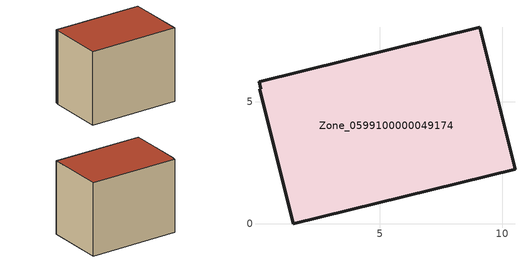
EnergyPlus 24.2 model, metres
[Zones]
Zone_0599100000049174
 floor ground (C_G): 0.04,5.83 9.08,8.07 10.53,2.25 1.45,0 0.07,5.53 0.12,5.54 z0
 wall outside (C_F): 10.53,2.25 9.08,8.07 0.04,5.83 0.12,5.54 0.07,5.53 1.45,0 10.53,2.25 z0:7.56
 roof outside (C_R): 9.08,8.07 0.04,5.83 0.12,5.54 0.07,5.53 1.45,0 10.53,2.25 z7.56
[BUILDING]
Pand.0599100000049174: North Axis=0; Terrain=City; Loads Convergence Tolerance Value=0.04; Temperature Convergence Tolerance Value=0.4; Solar Distribution=FullExterior; Maximum Number of Warmup Days=25; Minimum Number of Warmup Days=1
[Site:Location]
Rotterdam.The.Hague.AP_ZH_NLD Design_Conditions: Latitude=51.96; Longitude=4.45; Time Zone=1; Elevation=-4.5
[SITE:GROUNDTEMPERATURE:BUILDINGSURFACE]
18, 18, 18, 18, 18, 18, 18, 18, 18, 18, 18, 18
[MATERIAL] Thermal Absorptance=0.9; Solar Absorptance=0.7; Visible Absorptance=0.7
Name | Roughness | Thickness | Conductivity | Density | Specific Heat
G.TI.1965-1974 | MediumSmooth | 0.15 | 0.882353 | 540 | 1210
F.TI.1965-1974 | Rough | 0.3 | 0.697674 | 1920 | 840
R.TI.1965-1974 | MediumRough | 0.2 | 0.232558 | 1500 | 1000
[CONSTRUCTION]
C_G: G.TI.1965-1974
C_F: F.TI.1965-1974
C_R: R.TI.1965-1974
[ZONE]
Zone_0599100000049174: Type=1; Multiplier=1; Ceiling Height=Autocalculate; Volume=Autocalculate; Floor Area=autocalculate; Part of Total Floor Area=Yes
[ZONEINFILTRATION:DESIGNFLOWRATE]
Infil_Zone_0599100000049174: Zone or ZoneList or Space or SpaceList=Zone_0599100000049174; Schedule=AlwaysOn; Design Flow Rate Calculation Method=Flow/Area; Flow Rate per Floor Area=0.003; Constant Term Coefficient=1; Temperature Term Coefficient=0; Velocity Term Coefficient=0; Velocity Squared Term Coefficient=0
[HVACTEMPLATE:ZONE:IDEALLOADSAIRSYSTEM]
Zone_0599100000049174: Maximum Heating Supply Air Temperature=50; Minimum Cooling Supply Air Temperature=13; Maximum Heating Supply Air Humidity Ratio=0.0156; Minimum Cooling Supply Air Humidity Ratio=0.0077; Heating Limit=NoLimit; Cooling Limit=NoLimit; Dehumidification Control Type=ConstantSensibleHeatRatio; Cooling Sensible Heat Ratio=0.7; Dehumidification Setpoint=60; Humidification Control Type=None; Humidification Setpoint=30; Outdoor Air Method=None; Outdoor Air Flow Rate per Person=0.00944; Outdoor Air Flow Rate per Zone Floor Area=0; Outdoor Air Flow Rate per Zone=0; Demand Controlled Ventilation Type=None; Outdoor Air Economizer Type=NoEconomizer; Heat Recovery Type=None; Sensible Heat Recovery Effectiveness=0.7; Latent Heat Recovery Effectiveness=0.65
[ZONECONTROL:THERMOSTAT]
ThermostatControl_Zone_0599100000049174: Zone or ZoneList=Zone_0599100000049174; Control Type Schedule=DualSetpointControlType; Control 1=Thermostat_Zone_0599100000049174; Temperature Difference Between Cutout And Setpoint=0
[THERMOSTATSETPOINT:DUALSETPOINT]
Thermostat_Zone_0599100000049174: Heating Setpoint Temperature Schedule=HeatingSetpoint_Zone_0599100000049174; Cooling Setpoint Temperature Schedule=CoolingSetpoint_Zone_0599100000049174
[SCHEDULE:COMPACT]
HeatingSetpoint_Zone_0599100000049174: Through: 12/31, For: AllDays, Until: 24:00, 21
CoolingSetpoint_Zone_0599100000049174: Through: 12/31, For: AllDays, Until: 24:00, 24
DualSetpointControlType: Through: 12/31, For: AllDays, Until: 24:00, 4
AlwaysOn: Through: 12/31, For: AllDays, Until: 24:00, 1
